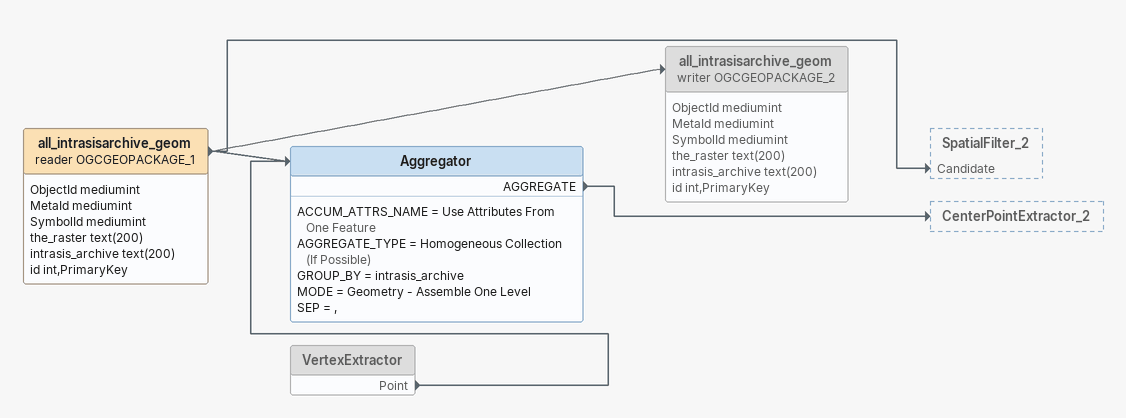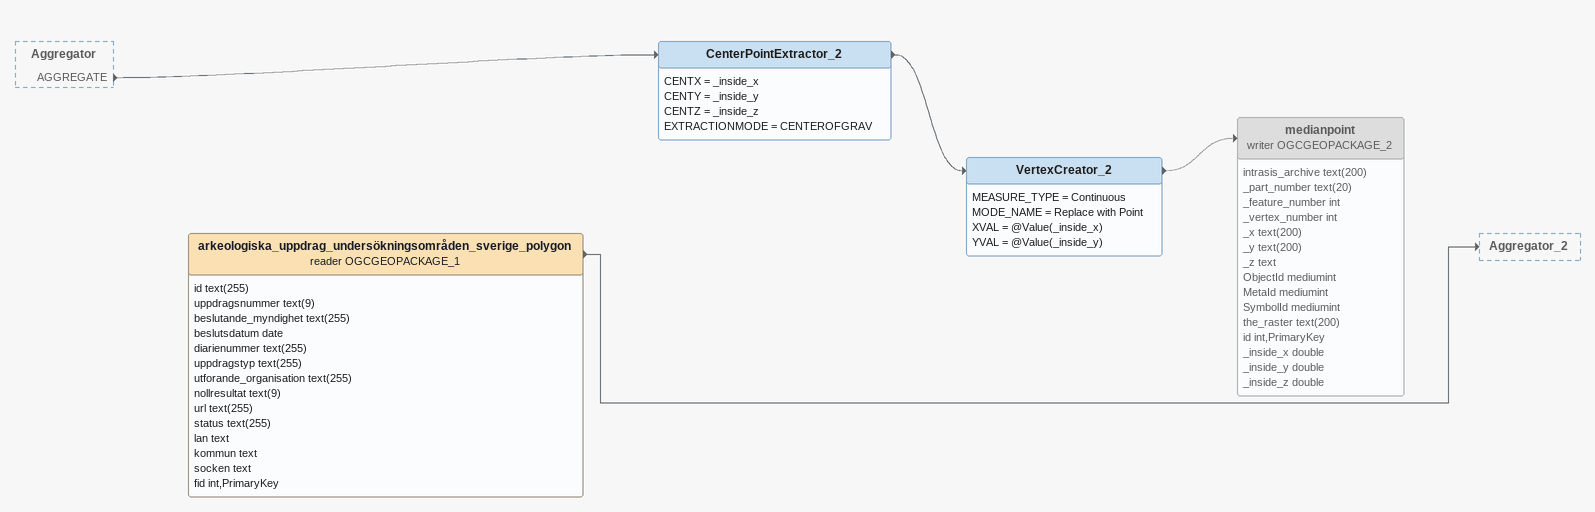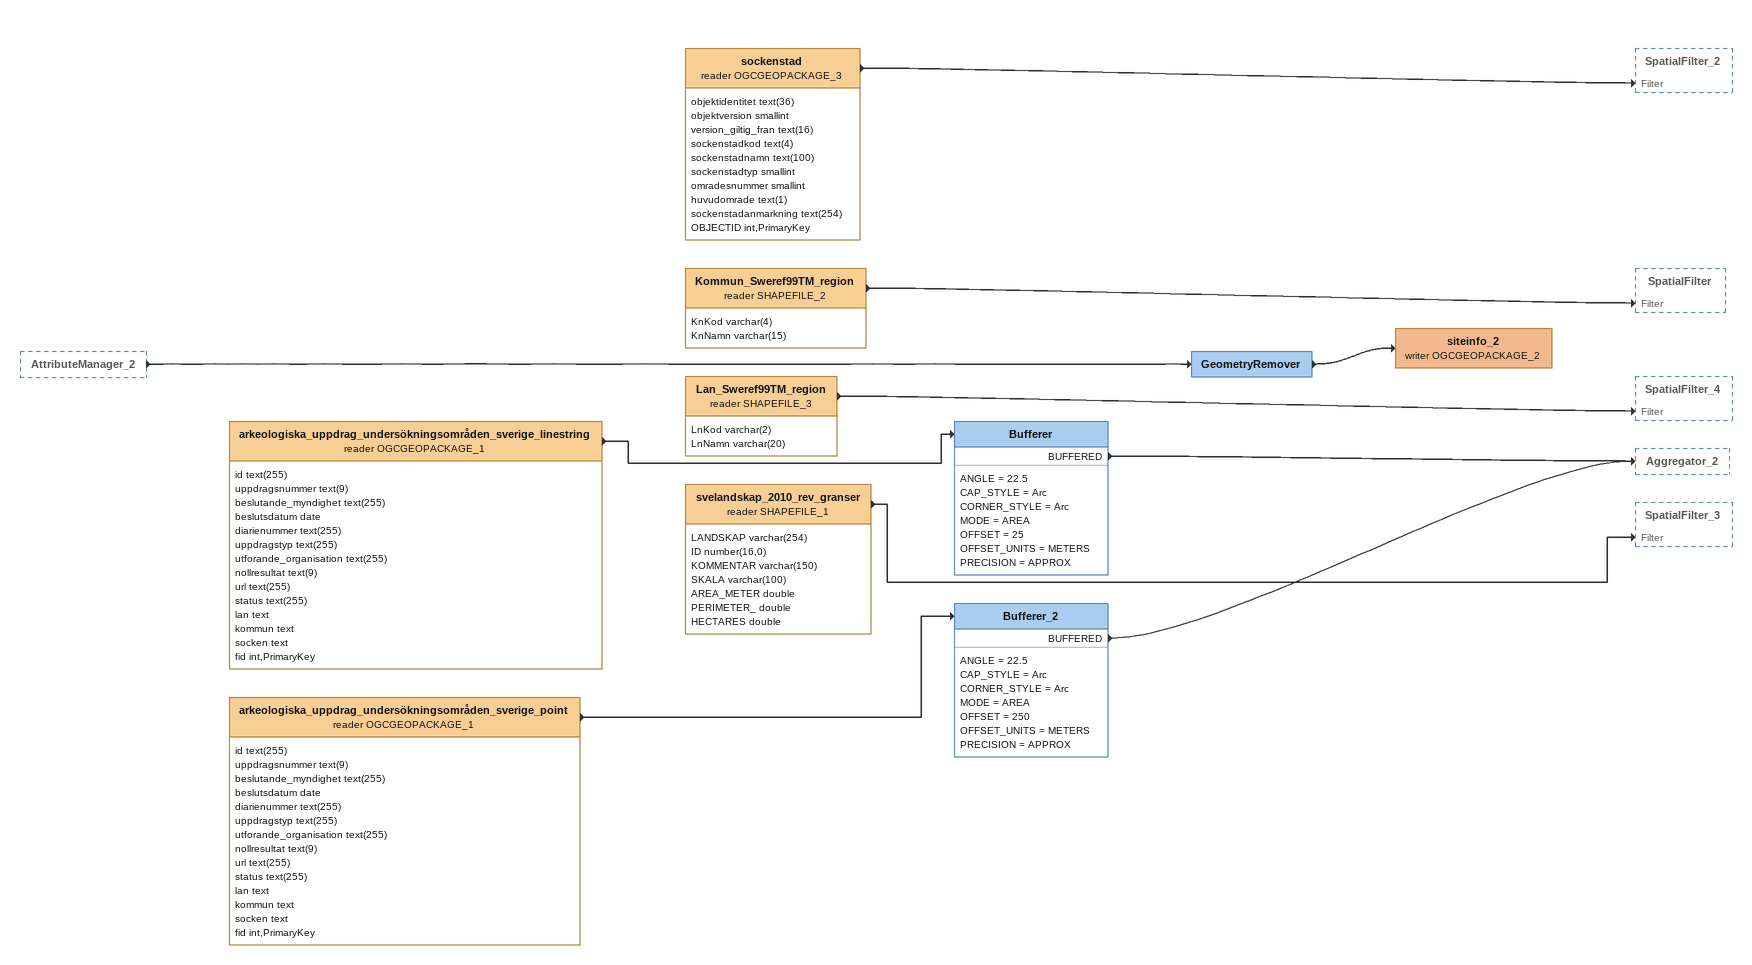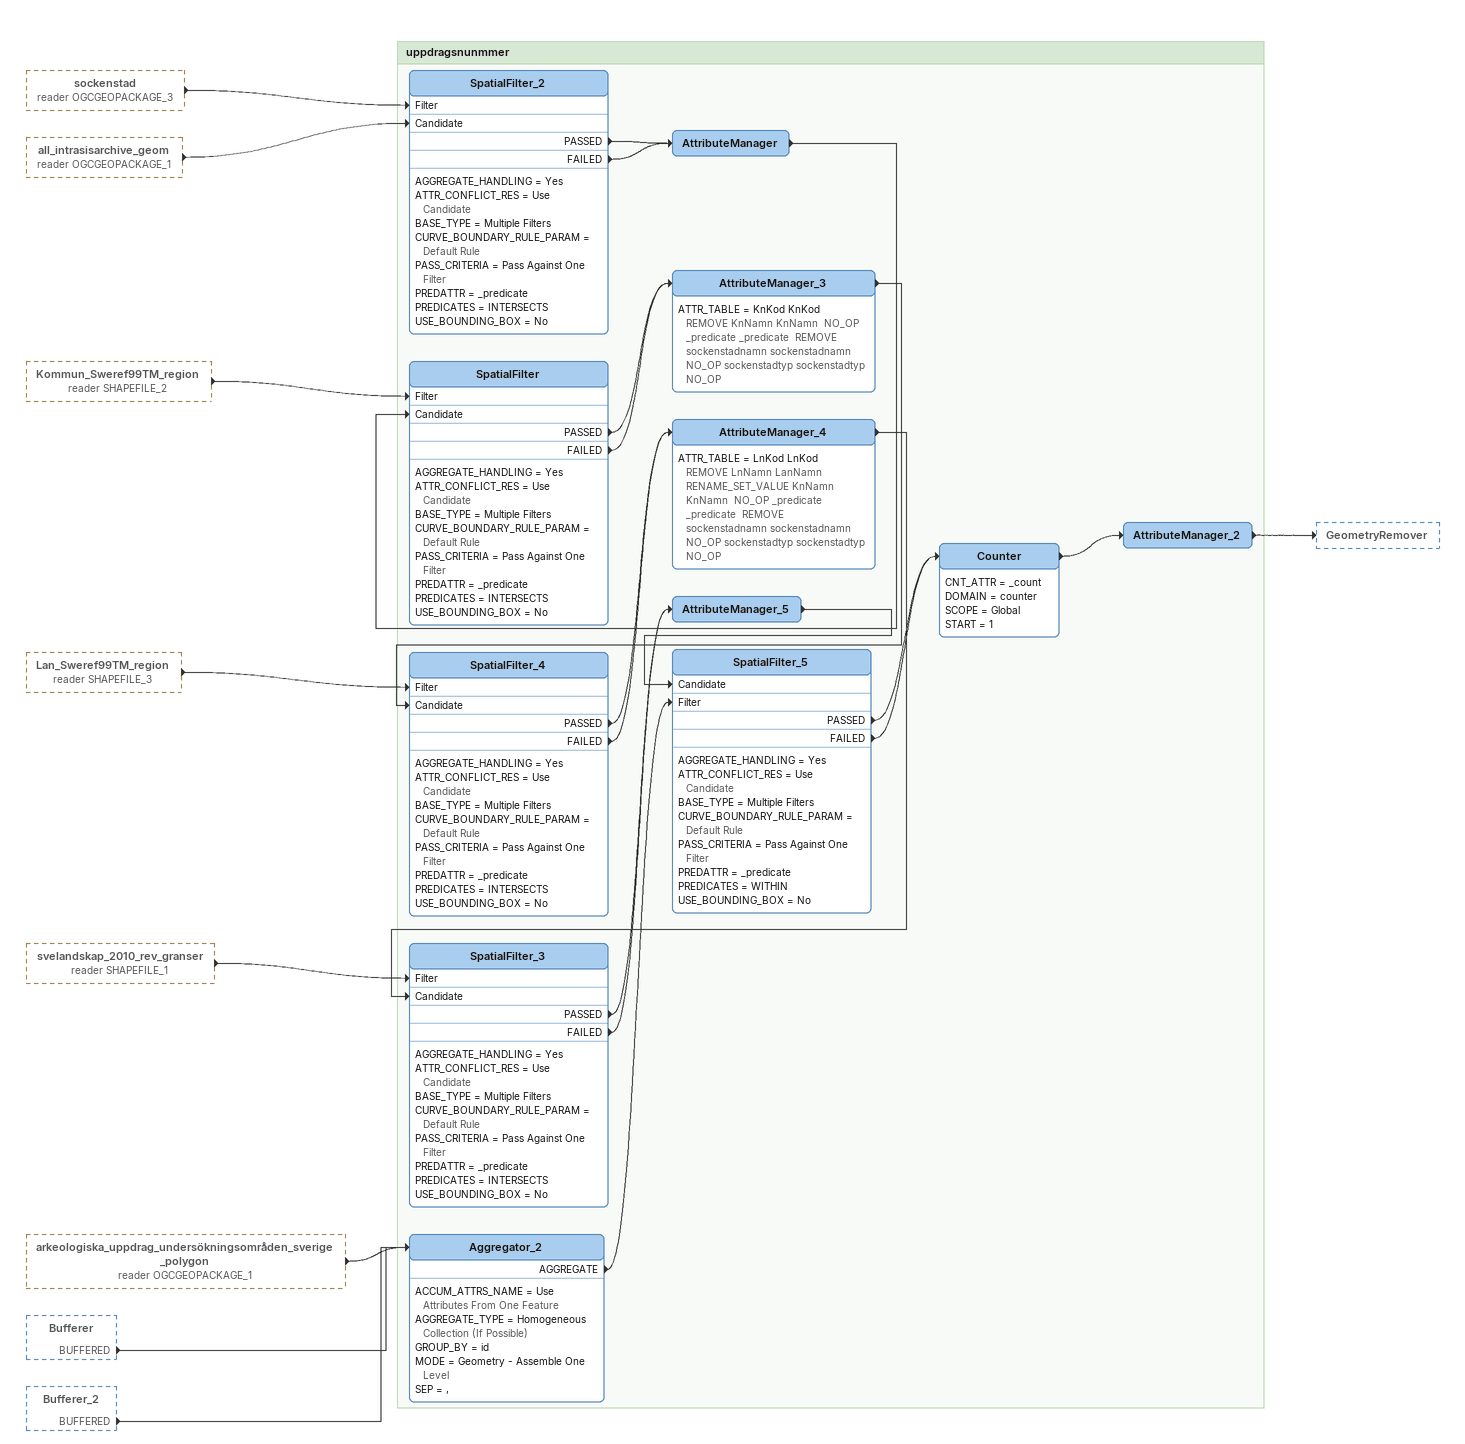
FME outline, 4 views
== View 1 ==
all_intrasisarchive_geom (reader OGCGEOPACKAGE_1)
    attributes: ObjectId mediumint, MetaId mediumint, SymbolId mediumint, the_raster text(200), intrasis_archive text(200), id int,PrimaryKey
    -> all_intrasisarchive_geom (writer OGCGEOPACKAGE_2)
    -> SpatialFilter_2 [Candidate]
    -> Aggregator
all_intrasisarchive_geom (writer OGCGEOPACKAGE_2) [off]
    attributes: ObjectId mediumint, MetaId mediumint, SymbolId mediumint, the_raster text(200), intrasis_archive text(200), id int,PrimaryKey
VertexExtractor [off]
    Point -> Aggregator
Aggregator
    ACCUM_ATTRS_NAME = Use Attributes From One Feature
    AGGREGATE_TYPE = Homogeneous Collection (If Possible)
    GROUP_BY = intrasis_archive
    MODE = Geometry - Assemble One Level
    SEP = ,
    AGGREGATE -> CenterPointExtractor_2

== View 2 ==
Aggregator [outside]
    AGGREGATE -> CenterPointExtractor_2
arkeologiska_uppdrag_undersökningsområden_sverige_polygon (reader OGCGEOPACKAGE_1)
    attributes: id text(255), uppdragsnummer text(9), beslutande_myndighet text(255), beslutsdatum date, diarienummer text(255), uppdragstyp text(255), utforande_organisation text(255), nollresultat text(9), url text(255), status text(255), lan text, kommun text, socken text, fid int,PrimaryKey
    -> Aggregator_2
CenterPointExtractor_2
    CENTX = _inside_x
    CENTY = _inside_y
    CENTZ = _inside_z
    EXTRACTIONMODE = CENTEROFGRAV
    -> VertexCreator_2
VertexCreator_2
    MEASURE_TYPE = Continuous
    MODE_NAME = Replace with Point
    XVAL = @Value(_inside_x)
    YVAL = @Value(_inside_y)
    -> medianpoint (writer OGCGEOPACKAGE_2) [off]
medianpoint (writer OGCGEOPACKAGE_2) [off]
    attributes: intrasis_archive text(200), _part_number text(20), _feature_number int, _vertex_number int, _x text(200), _y text(200), _z text, ObjectId mediumint, MetaId mediumint, SymbolId mediumint, the_raster text(200), id int,PrimaryKey, _inside_x double, _inside_y double, _inside_z double

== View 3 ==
AttributeManager_2 [outside]
    -> GeometryRemover
arkeologiska_uppdrag_undersökningsområden_sverige_linestring (reader OGCGEOPACKAGE_1)
    attributes: id text(255), uppdragsnummer text(9), beslutande_myndighet text(255), beslutsdatum date, diarienummer text(255), uppdragstyp text(255), utforande_organisation text(255), nollresultat text(9), url text(255), status text(255), lan text, kommun text, socken text, fid int,PrimaryKey
    -> Bufferer
Bufferer
    ANGLE = 22.5
    CAP_STYLE = Arc
    CORNER_STYLE = Arc
    MODE = AREA
    OFFSET = 25
    OFFSET_UNITS = METERS
    PRECISION = APPROX
    BUFFERED -> Aggregator_2
arkeologiska_uppdrag_undersökningsområden_sverige_point (reader OGCGEOPACKAGE_1)
    attributes: id text(255), uppdragsnummer text(9), beslutande_myndighet text(255), beslutsdatum date, diarienummer text(255), uppdragstyp text(255), utforande_organisation text(255), nollresultat text(9), url text(255), status text(255), lan text, kommun text, socken text, fid int,PrimaryKey
    -> Bufferer_2
Bufferer_2
    ANGLE = 22.5
    CAP_STYLE = Arc
    CORNER_STYLE = Arc
    MODE = AREA
    OFFSET = 250
    OFFSET_UNITS = METERS
    PRECISION = APPROX
    BUFFERED -> Aggregator_2
sockenstad (reader OGCGEOPACKAGE_3)
    attributes: objektidentitet text(36), objektversion smallint, version_giltig_fran text(16), sockenstadkod text(4), sockenstadnamn text(100), sockenstadtyp smallint, omradesnummer smallint, huvudomrade text(1), sockenstadanmarkning text(254), OBJECTID int,PrimaryKey
    -> SpatialFilter_2 [Filter]
Kommun_Sweref99TM_region (reader SHAPEFILE_2)
    attributes: KnKod varchar(4), KnNamn varchar(15)
    -> SpatialFilter [Filter]
Lan_Sweref99TM_region (reader SHAPEFILE_3)
    attributes: LnKod varchar(2), LnNamn varchar(20)
    -> SpatialFilter_4 [Filter]
svelandskap_2010_rev_granser (reader SHAPEFILE_1)
    attributes: LANDSKAP varchar(254), ID number(16,0), KOMMENTAR varchar(150), SKALA varchar(100), AREA_METER double, PERIMETER_ double, HECTARES double
    -> SpatialFilter_3 [Filter]
GeometryRemover
    -> siteinfo_2 (writer OGCGEOPACKAGE_2)
siteinfo_2 (writer OGCGEOPACKAGE_2)

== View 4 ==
sockenstad (reader OGCGEOPACKAGE_3) [outside]
    -> SpatialFilter_2 [Filter]
all_intrasisarchive_geom (reader OGCGEOPACKAGE_1) [outside]
    -> SpatialFilter_2 [Candidate]
Kommun_Sweref99TM_region (reader SHAPEFILE_2) [outside]
    -> SpatialFilter [Filter]
Lan_Sweref99TM_region (reader SHAPEFILE_3) [outside]
    -> SpatialFilter_4 [Filter]
svelandskap_2010_rev_granser (reader SHAPEFILE_1) [outside]
    -> SpatialFilter_3 [Filter]
arkeologiska_uppdrag_undersökningsområden_sverige_polygon (reader OGCGEOPACKAGE_1) [outside]
    -> Aggregator_2
Bufferer [outside]
    BUFFERED -> Aggregator_2
Bufferer_2 [outside]
    BUFFERED -> Aggregator_2

Bookmark: uppdragsnunmmer
Aggregator_2
    ACCUM_ATTRS_NAME = Use Attributes From One Feature
    AGGREGATE_TYPE = Homogeneous Collection (If Possible)
    GROUP_BY = id
    MODE = Geometry - Assemble One Level
    SEP = ,
    AGGREGATE -> SpatialFilter_5 [Filter]
SpatialFilter_2
    AGGREGATE_HANDLING = Yes
    ATTR_CONFLICT_RES = Use Candidate
    BASE_TYPE = Multiple Filters
    CURVE_BOUNDARY_RULE_PARAM = Default Rule
    PASS_CRITERIA = Pass Against One Filter
    PREDATTR = _predicate
    PREDICATES = INTERSECTS
    USE_BOUNDING_BOX = No
    PASSED -> AttributeManager
    FAILED -> AttributeManager
AttributeManager
    -> SpatialFilter [Candidate]
SpatialFilter
    AGGREGATE_HANDLING = Yes
    ATTR_CONFLICT_RES = Use Candidate
    BASE_TYPE = Multiple Filters
    CURVE_BOUNDARY_RULE_PARAM = Default Rule
    PASS_CRITERIA = Pass Against One Filter
    PREDATTR = _predicate
    PREDICATES = INTERSECTS
    USE_BOUNDING_BOX = No
    PASSED -> AttributeManager_3
    FAILED -> AttributeManager_3
AttributeManager_3
    ATTR_TABLE = KnKod KnKod  REMOVE KnNamn KnNamn  NO_OP _predicate _predicate  REMOVE sockenstadnamn sockenstadnamn  NO_OP sockenstadtyp sockenstadtyp  NO_OP
    -> SpatialFilter_4 [Candidate]
SpatialFilter_4
    AGGREGATE_HANDLING = Yes
    ATTR_CONFLICT_RES = Use Candidate
    BASE_TYPE = Multiple Filters
    CURVE_BOUNDARY_RULE_PARAM = Default Rule
    PASS_CRITERIA = Pass Against One Filter
    PREDATTR = _predicate
    PREDICATES = INTERSECTS
    USE_BOUNDING_BOX = No
    PASSED -> AttributeManager_4
    FAILED -> AttributeManager_4
AttributeManager_4
    ATTR_TABLE = LnKod LnKod  REMOVE LnNamn LanNamn  RENAME_SET_VALUE KnNamn KnNamn  NO_OP _predicate _predicate  REMOVE sockenstadnamn sockenstadnamn  NO_OP sockenstadtyp sockenstadtyp  NO_OP
    -> SpatialFilter_3 [Candidate]
SpatialFilter_3
    AGGREGATE_HANDLING = Yes
    ATTR_CONFLICT_RES = Use Candidate
    BASE_TYPE = Multiple Filters
    CURVE_BOUNDARY_RULE_PARAM = Default Rule
    PASS_CRITERIA = Pass Against One Filter
    PREDATTR = _predicate
    PREDICATES = INTERSECTS
    USE_BOUNDING_BOX = No
    PASSED -> AttributeManager_5
    FAILED -> AttributeManager_5
AttributeManager_5
    -> SpatialFilter_5 [Candidate]
SpatialFilter_5
    AGGREGATE_HANDLING = Yes
    ATTR_CONFLICT_RES = Use Candidate
    BASE_TYPE = Multiple Filters
    CURVE_BOUNDARY_RULE_PARAM = Default Rule
    PASS_CRITERIA = Pass Against One Filter
    PREDATTR = _predicate
    PREDICATES = WITHIN
    USE_BOUNDING_BOX = No
    PASSED -> Counter
    FAILED -> Counter
Counter
    CNT_ATTR = _count
    DOMAIN = counter
    SCOPE = Global
    START = 1
    -> AttributeManager_2
AttributeManager_2
    -> GeometryRemover
